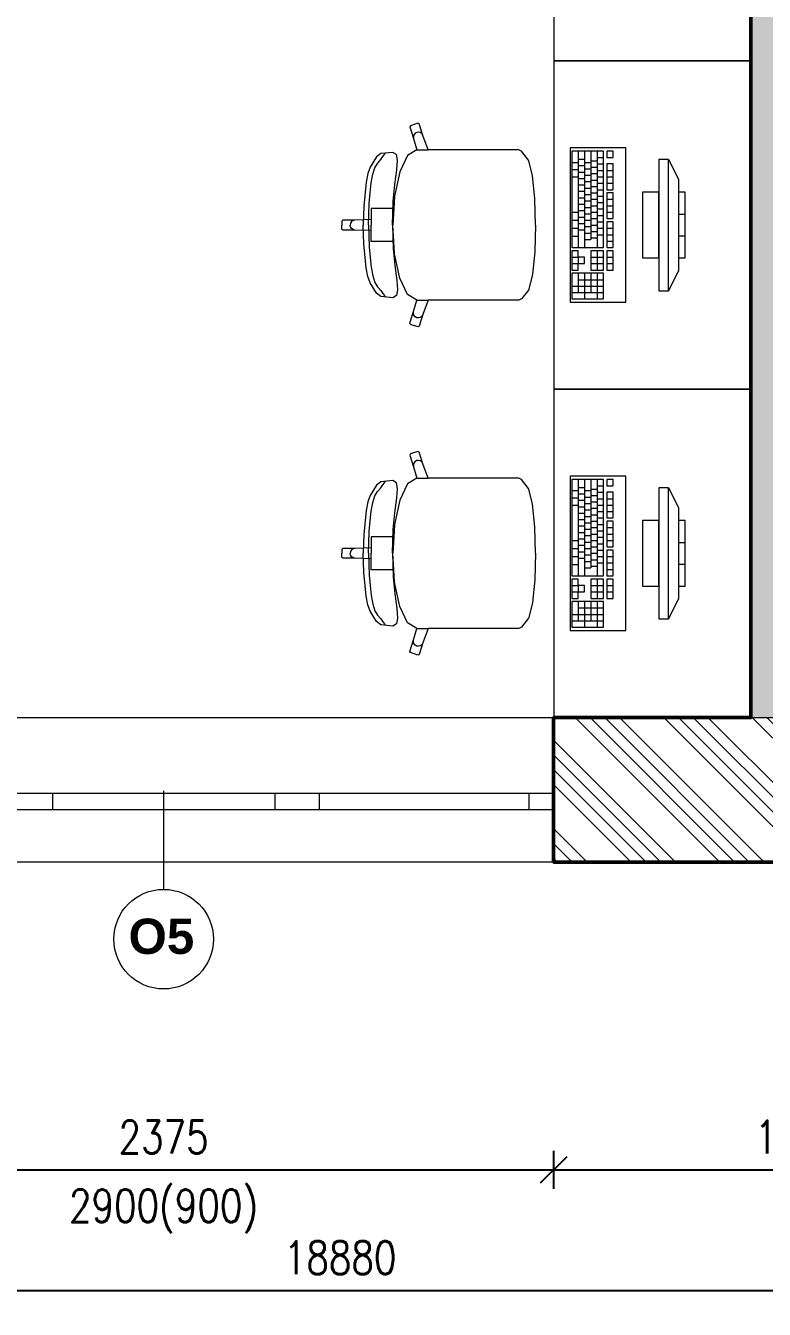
# Model space of a CAD drawing. Header units: millimetres. Extents: x 89194 to 559352, y -753138 to -204019.
# Drawn here: x 342341 to 344590, y -491953 to -488043 of the extents above; entities that cross this region are included whole.
import ezdxf

# ---------------------------------------------------------------- set-up
doc = ezdxf.new("R2010")
doc.units = ezdxf.units.MM
doc.header["$LTSCALE"] = 400
doc.header["$PDMODE"] = 3
for name, color, linetype, lineweight in [('RG_koty', 7, 'Continuous', 9), ('RG_nábytek', 32, 'Continuous', 9), ('RG_okna', 3, 'Continuous', 9), ('RG_popis okna', 131, 'Continuous', 9), ('RG_rozhraní mater', 51, 'Continuous', 9), ('RG_zdivo nové', 1, 'Continuous', 50), ('RG_šrafy', 253, 'Continuous', 9)]:
    doc.layers.add(name, color=color, linetype=linetype, lineweight=lineweight)
doc.styles.add('Arial 250', font='Arial Bold.ttf', dxfattribs={"height": 250})
doc.styles.add('Koty', font='romans.shx', dxfattribs={"width": 0.8})
doc.dimstyles.new('RG_50_vnitřní', dxfattribs={"dimscale": 50, "dimtxt": 2, "dimasz": 1.6, "dimexe": 1.15, "dimexo": 0, "dimgap": 1, "dimtad": 1, "dimdec": 0, "dimrnd": 5, "dimzin": 0, "dimdsep": 46, "dimtxsty": 'Koty', "dimblk1": 'OBLIQUE', "dimblk2": 'OBLIQUE', "dimsah": 1, "dimcen": 0.09, "dimclrd": 256, "dimclre": 256, "dimclrt": 2, "dimazin": 0, "dimtfac": 1, "dimtdec": 0, "dimtmove": 2, "dimatfit": 3, "dimfxl": 1.15, "dimfxlon": 1, "dimtolj": 1, "dimtzin": 0, "dimarcsym": 0})

# ---------------------------------------------------------------- blocks, each defined once
blk = doc.blocks.new('okno_2375')
at = {"layer": 'RG_okna'}
for points in [[(437181.1, -409465), (439556.1, -409465)], [(437181.1, -409695), (439556.1, -409695)], [(437256.1, -409745), (437256.1, -409695)], [(437894.1, -409745), (437894.1, -409695)], [(438030.1, -409695), (438030.1, -409745)], [(438707.1, -409695), (438707.1, -409745)], [(438843.1, -409745), (438843.1, -409695)], [(439481.1, -409745), (439481.1, -409695)], [(437181.1, -409745), (439556.1, -409745)], [(437181.1, -409905), (439556.1, -409905)]]:
    blk.add_lwpolyline(points, dxfattribs=at)
blk = doc.blocks.new('nabytek_velka_ucebna')
at = {"layer": 'RG_nábytek'}
for p, q in [((475954, -446466.8), (475954, -447466.8)), ((476554, -447466.8), (476554, -446466.8)), ((475954, -447466.8), (476554, -447466.8)), ((476554, -447466.8), (475954, -447466.8)), ((475954, -447466.8), (475954, -448466.8)), ((476554, -448466.8), (476554, -447466.8)), ((475518.1, -447664.2), (475516.1, -447668)), ((475516.1, -447668), (475527.5, -447703.5)), ((475540.8, -447656.8), (475518.1, -447664.2)), ((475542.9, -447683.7), (475537.2, -447684.4)), ((475544.6, -447658.7), (475540.8, -447656.8)), ((475548.6, -447685.3), (475542.9, -447683.7)), ((475556, -447694.1), (475544.6, -447658.7)), ((475528.4, -447691.9), (475526.9, -447697.6)), ((475526.9, -447697.6), (475527.5, -447703.5)), ((475527.5, -447703.5), (475537.2, -447737.6)), ((475532.1, -447687.3), (475528.4, -447691.9)), ((475537.2, -447684.4), (475532.1, -447687.3)), ((475553.1, -447689), (475548.6, -447685.3)), ((475556, -447694.1), (475553.1, -447689)), ((475571.7, -447737.5), (475556, -447694.1)), ((475415, -447759.2), (475394.9, -447790.2)), ((475428.2, -447748.7), (475415, -447759.2)), ((475427.4, -447767.1), (475433.6, -447758)), ((475464.3, -447745.4), (475428.2, -447748.7)), ((475433.6, -447758), (475438.7, -447751.8)), ((475438.7, -447751.8), (475441.4, -447748)), ((475475.8, -447752.1), (475464.3, -447745.4)), ((475478.9, -447769.3), (475475.8, -447752.1)), ((475509.4, -447755), (475485.6, -447804.7)), ((475537.2, -447737.6), (475509.4, -447755)), ((475537.4, -447737.5), (475537.2, -447737.6)), ((475537.4, -447737.5), (475571.7, -447737.5)), ((475780.8, -447737.5), (475571.7, -447737.5)), ((475816.9, -447737.5), (475780.8, -447737.5)), ((475847.9, -447737.5), (475816.9, -447737.5)), ((475856.5, -447742), (475847.9, -447737.5)), ((475877.7, -447768.9), (475856.5, -447742)), ((476174, -447731.8), (476004, -447731.8)), ((476004, -447731.8), (476004, -448201.8)), ((476008.8, -447741.6), (476008.8, -448035.3)), ((476105.8, -447741.6), (476008.8, -447741.6)), ((476028.2, -447741.6), (476028.2, -448035.3)), ((476047.6, -447741.6), (476047.6, -448035.3)), ((476067, -447741.6), (476067, -448010.8)), ((476086.4, -447741.6), (476086.4, -448035.3)), ((476086.4, -447761.2), (476105.8, -447761.2)), ((476105.8, -448035.3), (476105.8, -447741.6)), ((476115.5, -447741.6), (476115.5, -447761.2)), ((476134.9, -447741.6), (476115.5, -447741.6)), ((476115.5, -447761.2), (476134.9, -447761.2)), ((476134.9, -447761.2), (476134.9, -447741.6)), ((476174, -448201.8), (476174, -447731.8)), ((475394.9, -447790.2), (475387.7, -447810.2)), ((475403.4, -447812.3), (475409.7, -447792)), ((475409.7, -447792), (475417.4, -447778.8)), ((475417.4, -447778.8), (475427.4, -447767.1)), ((475470.5, -447843.5), (475476.3, -447798.2)), ((475476.3, -447798.2), (475478.9, -447769.3)), ((475878.5, -447771), (475877.7, -447768.9)), ((475889.2, -447816.9), (475878.5, -447771)), ((476008.8, -447775.8), (476028.2, -447775.8)), ((476008.8, -447797.9), (476028.2, -447797.9)), ((476028.2, -447766), (476047.6, -447766)), ((476028.2, -447785.6), (476047.6, -447785.6)), ((476047.6, -447775.8), (476067, -447775.8)), ((476047.6, -447795.4), (476067, -447795.4)), ((476067, -447770.9), (476086.4, -447770.9)), ((476067, -447790.5), (476086.4, -447790.5)), ((476086.4, -447780.7), (476105.8, -447780.7)), ((476086.4, -447800.3), (476105.8, -447800.3)), ((476115.5, -447780.7), (476115.5, -447859.1)), ((476134.9, -447780.7), (476115.5, -447780.7)), ((476115.5, -447800.3), (476134.9, -447800.3)), ((476134.9, -447859.1), (476134.9, -447780.7)), ((476274, -447766.8), (476274, -448166.8)), ((476304, -447766.8), (476274, -447766.8)), ((476304, -448166.8), (476304, -447766.8)), ((476304, -447766.8), (476334, -447826.8)), ((475382.9, -447836.1), (475375.9, -447909.3)), ((475387.7, -447810.2), (475382.9, -447836.1)), ((475394.8, -447868.2), (475398.5, -447838.3)), ((475398.5, -447838.3), (475403.4, -447812.3)), ((475485.6, -447804.7), (475469.7, -447879)), ((475896.4, -447885.7), (475889.2, -447816.9)), ((476008.8, -447819.9), (476028.2, -447819.9)), ((476028.2, -447805.2), (476047.6, -447805.2)), ((476028.2, -447824.8), (476047.6, -447824.8)), ((476047.6, -447815), (476067, -447815)), ((476047.6, -447834.6), (476067, -447834.6)), ((476067, -447810.1), (476086.4, -447810.1)), ((476067, -447829.7), (476086.4, -447829.7)), ((476086.4, -447819.9), (476105.8, -447819.9)), ((476086.4, -447839.5), (476105.8, -447839.5)), ((476115.5, -447819.9), (476134.9, -447819.9)), ((476115.5, -447839.5), (476134.9, -447839.5)), ((476334, -447826.8), (476334, -448106.8)), ((475392.2, -447900.7), (475394.8, -447868.2)), ((475465.8, -447894.5), (475470.5, -447843.5)), ((475469.7, -447879), (475467.3, -447916.5)), ((476028.2, -447844.4), (476047.6, -447844.4)), ((476028.2, -447864), (476047.6, -447864)), ((476047.6, -447854.2), (476067, -447854.2)), ((476047.6, -447873.8), (476067, -447873.8)), ((476067, -447849.3), (476086.4, -447849.3)), ((476067, -447868.9), (476086.4, -447868.9)), ((476086.4, -447859.1), (476105.8, -447859.1)), ((476086.4, -447878.7), (476105.8, -447878.7)), ((476115.5, -447859.1), (476134.9, -447859.1)), ((476115.5, -447868.9), (476115.5, -447947.2)), ((476134.9, -447868.9), (476115.5, -447868.9)), ((476134.9, -447947.2), (476134.9, -447868.9)), ((476224, -447866.8), (476224, -448066.8)), ((476274, -447866.8), (476224, -447866.8)), ((476274, -448066.8), (476274, -447866.8)), ((476334, -447866.8), (476334, -448066.8)), ((476354, -447866.8), (476334, -447866.8)), ((476354, -448066.8), (476354, -447866.8)), ((475375.9, -447909.3), (475373.7, -447966.8)), ((475390.8, -447934.1), (475392.2, -447900.7)), ((475428.6, -447916.5), (475398.7, -447916.5)), ((475398.7, -447916.5), (475398.7, -447949.9)), ((475467.3, -447916.5), (475428.6, -447916.5)), ((475463.5, -447966.8), (475465.8, -447894.5)), ((475467.3, -447916.5), (475464.1, -447966.8)), ((475896.5, -447886.7), (475896.4, -447885.7)), ((475899, -447966.8), (475896.5, -447886.7)), ((476028.2, -447883.5), (476047.6, -447883.5)), ((476028.2, -447903.1), (476047.6, -447903.1)), ((476047.6, -447893.3), (476067, -447893.3)), ((476047.6, -447912.9), (476067, -447912.9)), ((476067, -447888.4), (476086.4, -447888.4)), ((476067, -447908), (476086.4, -447908)), ((476086.4, -447898.2), (476105.8, -447898.2)), ((476086.4, -447917.8), (476105.8, -447917.8)), ((476115.5, -447888.4), (476134.9, -447888.4)), ((476115.5, -447908), (476134.9, -447908)), ((475311.9, -447951.7), (475309, -447954.7)), ((475309, -447954.7), (475309, -447966.8)), ((475348.8, -447951.7), (475311.9, -447951.7)), ((475338.3, -447956.1), (475335, -447961)), ((475343.1, -447952.8), (475338.3, -447956.1)), ((475348.8, -447951.7), (475343.1, -447952.8)), ((475398.7, -447949.9), (475348.8, -447951.7)), ((475390.3, -447966.8), (475390.8, -447934.1)), ((475398.7, -447949.9), (475398.7, -447966.8)), ((476008.8, -447927.6), (476028.2, -447927.6)), ((476008.8, -447952.1), (476028.2, -447952.1)), ((476028.2, -447922.7), (476047.6, -447922.7)), ((476028.2, -447942.3), (476047.6, -447942.3)), ((476047.6, -447932.5), (476067, -447932.5)), ((476047.6, -447952.1), (476067, -447952.1)), ((476067, -447927.6), (476086.4, -447927.6)), ((476067, -447947.2), (476086.4, -447947.2)), ((476086.4, -447937.4), (476105.8, -447937.4)), ((476086.4, -447957), (476105.8, -447957)), ((476115.5, -447927.6), (476134.9, -447927.6)), ((476115.5, -447947.2), (476134.9, -447947.2)), ((476115.5, -447957), (476115.5, -448035.3)), ((476134.9, -447957), (476115.5, -447957)), ((476134.9, -448035.3), (476134.9, -447957)), ((476334, -447933.4), (476354, -447933.4)), ((475309, -447978.9), (475309, -447966.8)), ((475311.9, -447981.9), (475309, -447978.9)), ((475348.8, -447981.9), (475311.9, -447981.9)), ((475335, -447961), (475333.9, -447966.8)), ((475335, -447972.6), (475333.9, -447966.8)), ((475338.3, -447977.5), (475335, -447972.6)), ((475343.1, -447980.7), (475338.3, -447977.5)), ((475348.8, -447981.9), (475343.1, -447980.7)), ((475398.7, -447983.7), (475348.8, -447981.9)), ((475375.9, -448024.3), (475373.7, -447966.8)), ((475390.3, -447966.8), (475390.8, -447999.5)), ((475398.7, -447983.7), (475398.7, -447966.8)), ((475398.7, -448017.1), (475398.7, -447983.7)), ((475463.5, -447966.8), (475465.8, -448039.1)), ((475467.3, -448017.1), (475464.1, -447966.8)), ((475899, -447966.8), (475896.5, -448046.8)), ((476008.8, -447976.6), (476028.2, -447976.6)), ((476028.2, -447961.9), (476047.6, -447961.9)), ((476028.2, -447981.5), (476047.6, -447981.5)), ((476047.6, -447971.7), (476067, -447971.7)), ((476047.6, -447991.3), (476067, -447991.3)), ((476067, -447966.8), (476086.4, -447966.8)), ((476067, -447986.4), (476086.4, -447986.4)), ((476086.4, -447976.6), (476105.8, -447976.6)), ((476086.4, -447996.2), (476105.8, -447996.2)), ((476115.5, -447976.6), (476134.9, -447976.6)), ((476115.5, -447996.2), (476134.9, -447996.2)), ((475382.9, -448097.5), (475375.9, -448024.3)), ((475390.8, -447999.5), (475392.2, -448032.9)), ((475392.2, -448032.9), (475394.8, -448065.3)), ((475428.6, -448017.1), (475398.7, -448017.1)), ((475467.3, -448017.1), (475428.6, -448017.1)), ((475469.7, -448054.5), (475467.3, -448017.1)), ((476008.8, -448001), (476028.2, -448001)), ((476008.8, -448035.3), (476105.8, -448035.3)), ((476047.6, -448010.8), (476067, -448010.8)), ((476067, -448005.9), (476086.4, -448005.9)), ((476115.5, -448015.7), (476134.9, -448015.7)), ((476115.5, -448035.3), (476134.9, -448035.3)), ((476334, -448000.1), (476354, -448000.1)), ((475394.8, -448065.3), (475398.5, -448095.3)), ((475465.8, -448039.1), (475470.5, -448090)), ((475485.6, -448128.9), (475469.7, -448054.5)), ((475896.4, -448047.9), (475889.2, -448116.6)), ((475896.5, -448046.8), (475896.4, -448047.9)), ((476008.8, -448045.1), (476008.8, -448103.9)), ((476028.2, -448045.1), (476008.8, -448045.1)), ((476008.8, -448064.7), (476028.2, -448064.7)), ((476028.2, -448064.7), (476028.2, -448045.1)), ((476047.6, -448064.7), (476028.2, -448064.7)), ((476028.2, -448064.7), (476028.2, -448084.3)), ((476047.6, -448084.3), (476047.6, -448064.7)), ((476067, -448045.1), (476067, -448103.9)), ((476105.8, -448045.1), (476067, -448045.1)), ((476067, -448064.7), (476105.8, -448064.7)), ((476086.4, -448045.1), (476086.4, -448103.9)), ((476105.8, -448103.9), (476105.8, -448045.1)), ((476115.5, -448045.1), (476115.5, -448103.9)), ((476134.9, -448045.1), (476115.5, -448045.1)), ((476115.5, -448064.7), (476134.9, -448064.7)), ((476134.9, -448103.9), (476134.9, -448045.1)), ((476224, -448066.8), (476274, -448066.8)), ((476334, -448066.8), (476354, -448066.8)), ((475387.7, -448123.4), (475382.9, -448097.5)), ((475398.5, -448095.3), (475403.4, -448121.2)), ((475470.5, -448090), (475476.3, -448135.3)), ((476008.8, -448084.3), (476028.2, -448084.3)), ((476008.8, -448103.9), (476028.2, -448103.9)), ((476008.8, -448113.7), (476008.8, -448192)), ((476105.8, -448113.7), (476008.8, -448113.7)), ((476028.2, -448103.9), (476028.2, -448084.3)), ((476028.2, -448084.3), (476047.6, -448084.3)), ((476028.2, -448113.7), (476028.2, -448172.4)), ((476047.6, -448113.7), (476047.6, -448192)), ((476067, -448084.3), (476105.8, -448084.3)), ((476067, -448103.9), (476105.8, -448103.9)), ((476067, -448113.7), (476067, -448172.4)), ((476086.4, -448113.7), (476086.4, -448192)), ((476105.8, -448192), (476105.8, -448113.7)), ((476115.5, -448084.3), (476134.9, -448084.3)), ((476115.5, -448103.9), (476134.9, -448103.9)), ((476304, -448166.8), (476334, -448106.8)), ((475394.9, -448143.3), (475387.7, -448123.4)), ((475415, -448174.3), (475394.9, -448143.3)), ((475403.4, -448121.2), (475409.7, -448141.6)), ((475409.7, -448141.6), (475417.4, -448154.8)), ((475476.3, -448135.3), (475478.9, -448164.2)), ((475509.4, -448178.6), (475485.6, -448128.9)), ((475889.2, -448116.6), (475878.5, -448162.6)), ((476008.8, -448152.8), (476105.8, -448152.8)), ((476028.2, -448133.2), (476105.8, -448133.2)), ((475428.2, -448184.9), (475415, -448174.3)), ((475417.4, -448154.8), (475427.4, -448166.5)), ((475427.4, -448166.5), (475433.6, -448175.5)), ((475464.3, -448188.2), (475428.2, -448184.9)), ((475433.6, -448175.5), (475438.7, -448181.8)), ((475438.7, -448181.8), (475441.4, -448185.5)), ((475475.8, -448181.5), (475464.3, -448188.2)), ((475478.9, -448164.2), (475475.8, -448181.5)), ((475537.2, -448195.9), (475509.4, -448178.6)), ((475856.5, -448191.5), (475847.9, -448196)), ((475877.7, -448164.7), (475856.5, -448191.5)), ((475878.5, -448162.6), (475877.7, -448164.7)), ((476008.8, -448172.4), (476105.8, -448172.4)), ((476008.8, -448192), (476105.8, -448192)), ((476274, -448166.8), (476304, -448166.8)), ((475516.1, -448265.5), (475527.5, -448230.1)), ((475526.9, -448235.9), (475527.5, -448230.1)), ((475527.5, -448230.1), (475537.2, -448195.9)), ((475537.4, -448196), (475537.2, -448195.9)), ((475537.4, -448196), (475571.7, -448196)), ((475571.7, -448196), (475556, -448239.4)), ((475780.8, -448196), (475571.7, -448196)), ((475816.9, -448196), (475780.8, -448196)), ((475847.9, -448196), (475816.9, -448196)), ((476004, -448201.8), (476174, -448201.8)), ((475518.1, -448269.3), (475516.1, -448265.5)), ((475540.8, -448276.8), (475518.1, -448269.3)), ((475528.4, -448241.6), (475526.9, -448235.9)), ((475532.1, -448246.2), (475528.4, -448241.6)), ((475537.2, -448249.1), (475532.1, -448246.2)), ((475542.9, -448249.8), (475537.2, -448249.1)), ((475548.6, -448248.2), (475542.9, -448249.8)), ((475556, -448239.4), (475544.6, -448274.8)), ((475553.1, -448244.6), (475548.6, -448248.2)), ((475556, -448239.4), (475553.1, -448244.6)), ((475544.6, -448274.8), (475540.8, -448276.8)), ((475954, -448466.8), (476554, -448466.8)), ((476554, -448466.8), (475954, -448466.8)), ((475954, -448466.8), (475954, -449466.8)), ((476554, -449466.8), (476554, -448466.8)), ((475540.8, -448656.8), (475518.1, -448664.2)), ((475544.6, -448658.7), (475540.8, -448656.8)), ((475556, -448694.1), (475544.6, -448658.7)), ((475518.1, -448664.2), (475516.1, -448668)), ((475516.1, -448668), (475527.5, -448703.5)), ((475528.4, -448691.9), (475526.9, -448697.6)), ((475526.9, -448697.6), (475527.5, -448703.5)), ((475532.1, -448687.3), (475528.4, -448691.9)), ((475537.2, -448684.4), (475532.1, -448687.3)), ((475542.9, -448683.7), (475537.2, -448684.4)), ((475548.6, -448685.3), (475542.9, -448683.7)), ((475553.1, -448689), (475548.6, -448685.3)), ((475556, -448694.1), (475553.1, -448689)), ((475571.7, -448737.5), (475556, -448694.1)), ((475537.2, -448737.6), (475509.4, -448755)), ((475527.5, -448703.5), (475537.2, -448737.6)), ((475537.4, -448737.5), (475537.2, -448737.6)), ((475537.4, -448737.5), (475571.7, -448737.5)), ((475780.8, -448737.5), (475571.7, -448737.5)), ((475816.9, -448737.5), (475780.8, -448737.5)), ((475847.9, -448737.5), (475816.9, -448737.5)), ((475856.5, -448742), (475847.9, -448737.5)), ((476174, -448731.8), (476004, -448731.8)), ((476004, -448731.8), (476004, -449201.8)), ((476174, -449201.8), (476174, -448731.8)), ((475415, -448759.2), (475394.9, -448790.2)), ((475409.7, -448792), (475417.4, -448778.8)), ((475428.2, -448748.7), (475415, -448759.2)), ((475417.4, -448778.8), (475427.4, -448767.1)), ((475427.4, -448767.1), (475433.6, -448758)), ((475464.3, -448745.4), (475428.2, -448748.7)), ((475433.6, -448758), (475438.7, -448751.8)), ((475438.7, -448751.8), (475441.4, -448748)), ((475475.8, -448752.1), (475464.3, -448745.4)), ((475478.9, -448769.3), (475475.8, -448752.1)), ((475476.3, -448798.2), (475478.9, -448769.3)), ((475509.4, -448755), (475485.6, -448804.7)), ((475877.7, -448768.9), (475856.5, -448742)), ((475878.5, -448771), (475877.7, -448768.9)), ((475889.2, -448816.9), (475878.5, -448771)), ((476008.8, -448741.6), (476008.8, -449035.3)), ((476105.8, -448741.6), (476008.8, -448741.6)), ((476008.8, -448775.8), (476028.2, -448775.8)), ((476028.2, -448741.6), (476028.2, -449035.3)), ((476028.2, -448766), (476047.6, -448766)), ((476047.6, -448741.6), (476047.6, -449035.3)), ((476047.6, -448775.8), (476067, -448775.8)), ((476067, -448741.6), (476067, -449010.8)), ((476067, -448770.9), (476086.4, -448770.9)), ((476086.4, -448741.6), (476086.4, -449035.3)), ((476086.4, -448761.2), (476105.8, -448761.2)), ((476105.8, -449035.3), (476105.8, -448741.6)), ((476115.5, -448741.6), (476115.5, -448761.2)), ((476134.9, -448741.6), (476115.5, -448741.6)), ((476115.5, -448761.2), (476134.9, -448761.2)), ((476134.9, -448761.2), (476134.9, -448741.6)), ((476274, -448766.8), (476274, -449166.8)), ((476304, -448766.8), (476274, -448766.8)), ((476304, -449166.8), (476304, -448766.8)), ((476304, -448766.8), (476334, -448826.8)), ((475387.7, -448810.2), (475382.9, -448836.1)), ((475394.9, -448790.2), (475387.7, -448810.2)), ((475398.5, -448838.3), (475403.4, -448812.3)), ((475403.4, -448812.3), (475409.7, -448792)), ((475485.6, -448804.7), (475469.7, -448879)), ((475470.5, -448843.5), (475476.3, -448798.2)), ((475896.4, -448885.7), (475889.2, -448816.9)), ((476008.8, -448797.9), (476028.2, -448797.9)), ((476028.2, -448785.6), (476047.6, -448785.6)), ((476028.2, -448805.2), (476047.6, -448805.2)), ((476047.6, -448795.4), (476067, -448795.4)), ((476047.6, -448815), (476067, -448815)), ((476067, -448790.5), (476086.4, -448790.5)), ((476067, -448810.1), (476086.4, -448810.1)), ((476086.4, -448780.7), (476105.8, -448780.7)), ((476086.4, -448800.3), (476105.8, -448800.3)), ((476115.5, -448780.7), (476115.5, -448859.1)), ((476134.9, -448780.7), (476115.5, -448780.7)), ((476115.5, -448800.3), (476134.9, -448800.3)), ((476134.9, -448859.1), (476134.9, -448780.7)), ((475382.9, -448836.1), (475375.9, -448909.3)), ((475394.8, -448868.2), (475398.5, -448838.3)), ((475465.8, -448894.5), (475470.5, -448843.5)), ((476008.8, -448819.9), (476028.2, -448819.9)), ((476028.2, -448824.8), (476047.6, -448824.8)), ((476028.2, -448844.4), (476047.6, -448844.4)), ((476047.6, -448834.6), (476067, -448834.6)), ((476047.6, -448854.2), (476067, -448854.2)), ((476067, -448829.7), (476086.4, -448829.7)), ((476067, -448849.3), (476086.4, -448849.3)), ((476086.4, -448819.9), (476105.8, -448819.9)), ((476086.4, -448839.5), (476105.8, -448839.5)), ((476115.5, -448819.9), (476134.9, -448819.9)), ((476115.5, -448839.5), (476134.9, -448839.5)), ((476334, -448826.8), (476334, -449106.8)), ((475392.2, -448900.7), (475394.8, -448868.2)), ((475463.5, -448966.8), (475465.8, -448894.5)), ((475469.7, -448879), (475467.3, -448916.5)), ((475896.5, -448886.7), (475896.4, -448885.7)), ((475899, -448966.8), (475896.5, -448886.7)), ((476028.2, -448864), (476047.6, -448864)), ((476028.2, -448883.5), (476047.6, -448883.5)), ((476047.6, -448873.8), (476067, -448873.8)), ((476047.6, -448893.3), (476067, -448893.3)), ((476067, -448868.9), (476086.4, -448868.9)), ((476067, -448888.4), (476086.4, -448888.4)), ((476086.4, -448859.1), (476105.8, -448859.1)), ((476086.4, -448878.7), (476105.8, -448878.7)), ((476115.5, -448859.1), (476134.9, -448859.1)), ((476115.5, -448868.9), (476115.5, -448947.2)), ((476134.9, -448868.9), (476115.5, -448868.9)), ((476115.5, -448888.4), (476134.9, -448888.4)), ((476134.9, -448947.2), (476134.9, -448868.9)), ((476224, -448866.8), (476224, -449066.8)), ((476274, -448866.8), (476224, -448866.8)), ((476274, -449066.8), (476274, -448866.8)), ((476334, -448866.8), (476334, -449066.8)), ((476354, -448866.8), (476334, -448866.8)), ((476354, -449066.8), (476354, -448866.8)), ((475375.9, -448909.3), (475373.7, -448966.8)), ((475390.3, -448966.8), (475390.8, -448934.1)), ((475390.8, -448934.1), (475392.2, -448900.7)), ((475428.6, -448916.5), (475398.7, -448916.5)), ((475398.7, -448916.5), (475398.7, -448949.9)), ((475467.3, -448916.5), (475428.6, -448916.5)), ((475467.3, -448916.5), (475464.1, -448966.8)), ((476008.8, -448927.6), (476028.2, -448927.6)), ((476028.2, -448903.1), (476047.6, -448903.1)), ((476028.2, -448922.7), (476047.6, -448922.7)), ((476047.6, -448912.9), (476067, -448912.9)), ((476047.6, -448932.5), (476067, -448932.5)), ((476067, -448908), (476086.4, -448908)), ((476067, -448927.6), (476086.4, -448927.6)), ((476086.4, -448898.2), (476105.8, -448898.2)), ((476086.4, -448917.8), (476105.8, -448917.8)), ((476115.5, -448908), (476134.9, -448908)), ((476115.5, -448927.6), (476134.9, -448927.6)), ((476334, -448933.4), (476354, -448933.4)), ((475311.9, -448951.7), (475309, -448954.7)), ((475309, -448954.7), (475309, -448966.8)), ((475309, -448978.9), (475309, -448966.8)), ((475348.8, -448951.7), (475311.9, -448951.7)), ((475335, -448961), (475333.9, -448966.8)), ((475335, -448972.6), (475333.9, -448966.8)), ((475338.3, -448956.1), (475335, -448961)), ((475338.3, -448977.5), (475335, -448972.6)), ((475343.1, -448952.8), (475338.3, -448956.1)), ((475348.8, -448951.7), (475343.1, -448952.8)), ((475398.7, -448949.9), (475348.8, -448951.7)), ((475375.9, -449024.3), (475373.7, -448966.8)), ((475390.3, -448966.8), (475390.8, -448999.5)), ((475398.7, -448949.9), (475398.7, -448966.8)), ((475398.7, -448983.7), (475398.7, -448966.8)), ((475463.5, -448966.8), (475465.8, -449039.1)), ((475467.3, -449017.1), (475464.1, -448966.8)), ((475899, -448966.8), (475896.5, -449046.8)), ((476008.8, -448952.1), (476028.2, -448952.1)), ((476028.2, -448942.3), (476047.6, -448942.3)), ((476028.2, -448961.9), (476047.6, -448961.9)), ((476047.6, -448952.1), (476067, -448952.1)), ((476047.6, -448971.7), (476067, -448971.7)), ((476067, -448947.2), (476086.4, -448947.2)), ((476067, -448966.8), (476086.4, -448966.8)), ((476086.4, -448937.4), (476105.8, -448937.4)), ((476086.4, -448957), (476105.8, -448957)), ((476115.5, -448947.2), (476134.9, -448947.2)), ((476115.5, -448957), (476115.5, -449035.3)), ((476134.9, -448957), (476115.5, -448957)), ((476134.9, -449035.3), (476134.9, -448957)), ((475311.9, -448981.9), (475309, -448978.9)), ((475348.8, -448981.9), (475311.9, -448981.9)), ((475343.1, -448980.7), (475338.3, -448977.5)), ((475348.8, -448981.9), (475343.1, -448980.7)), ((475398.7, -448983.7), (475348.8, -448981.9)), ((475390.8, -448999.5), (475392.2, -449032.9)), ((475398.7, -449017.1), (475398.7, -448983.7)), ((476008.8, -448976.6), (476028.2, -448976.6)), ((476008.8, -449001), (476028.2, -449001)), ((476028.2, -448981.5), (476047.6, -448981.5)), ((476047.6, -448991.3), (476067, -448991.3)), ((476047.6, -449010.8), (476067, -449010.8)), ((476067, -448986.4), (476086.4, -448986.4)), ((476067, -449005.9), (476086.4, -449005.9)), ((476086.4, -448976.6), (476105.8, -448976.6)), ((476086.4, -448996.2), (476105.8, -448996.2)), ((476115.5, -448976.6), (476134.9, -448976.6)), ((476115.5, -448996.2), (476134.9, -448996.2)), ((476334, -449000.1), (476354, -449000.1)), ((475382.9, -449097.5), (475375.9, -449024.3)), ((475392.2, -449032.9), (475394.8, -449065.3)), ((475428.6, -449017.1), (475398.7, -449017.1)), ((475467.3, -449017.1), (475428.6, -449017.1)), ((475465.8, -449039.1), (475470.5, -449090)), ((475469.7, -449054.5), (475467.3, -449017.1)), ((475896.4, -449047.9), (475889.2, -449116.6)), ((475896.5, -449046.8), (475896.4, -449047.9)), ((476008.8, -449035.3), (476105.8, -449035.3)), ((476008.8, -449045.1), (476008.8, -449103.9)), ((476028.2, -449045.1), (476008.8, -449045.1)), ((476028.2, -449064.7), (476028.2, -449045.1)), ((476067, -449045.1), (476067, -449103.9)), ((476105.8, -449045.1), (476067, -449045.1)), ((476086.4, -449045.1), (476086.4, -449103.9)), ((476105.8, -449103.9), (476105.8, -449045.1)), ((476115.5, -449015.7), (476134.9, -449015.7)), ((476115.5, -449035.3), (476134.9, -449035.3)), ((476115.5, -449045.1), (476115.5, -449103.9)), ((476134.9, -449045.1), (476115.5, -449045.1)), ((476134.9, -449103.9), (476134.9, -449045.1)), ((475394.8, -449065.3), (475398.5, -449095.3)), ((475485.6, -449128.9), (475469.7, -449054.5)), ((475470.5, -449090), (475476.3, -449135.3)), ((476008.8, -449064.7), (476028.2, -449064.7)), ((476008.8, -449084.3), (476028.2, -449084.3)), ((476047.6, -449064.7), (476028.2, -449064.7)), ((476028.2, -449064.7), (476028.2, -449084.3)), ((476028.2, -449103.9), (476028.2, -449084.3)), ((476028.2, -449084.3), (476047.6, -449084.3)), ((476047.6, -449084.3), (476047.6, -449064.7)), ((476067, -449064.7), (476105.8, -449064.7)), ((476067, -449084.3), (476105.8, -449084.3)), ((476115.5, -449064.7), (476134.9, -449064.7)), ((476115.5, -449084.3), (476134.9, -449084.3)), ((476224, -449066.8), (476274, -449066.8)), ((476334, -449066.8), (476354, -449066.8)), ((475387.7, -449123.4), (475382.9, -449097.5)), ((475394.9, -449143.3), (475387.7, -449123.4)), ((475398.5, -449095.3), (475403.4, -449121.2)), ((475403.4, -449121.2), (475409.7, -449141.6)), ((475509.4, -449178.6), (475485.6, -449128.9)), ((475889.2, -449116.6), (475878.5, -449162.6)), ((476008.8, -449103.9), (476028.2, -449103.9)), ((476008.8, -449113.7), (476008.8, -449192)), ((476105.8, -449113.7), (476008.8, -449113.7)), ((476028.2, -449113.7), (476028.2, -449172.4)), ((476047.6, -449113.7), (476047.6, -449192)), ((476067, -449103.9), (476105.8, -449103.9)), ((476067, -449113.7), (476067, -449172.4)), ((476086.4, -449113.7), (476086.4, -449192)), ((476105.8, -449192), (476105.8, -449113.7)), ((476115.5, -449103.9), (476134.9, -449103.9)), ((476304, -449166.8), (476334, -449106.8)), ((475415, -449174.3), (475394.9, -449143.3)), ((475409.7, -449141.6), (475417.4, -449154.8)), ((475417.4, -449154.8), (475427.4, -449166.5)), ((475427.4, -449166.5), (475433.6, -449175.5)), ((475478.9, -449164.2), (475475.8, -449181.5)), ((475476.3, -449135.3), (475478.9, -449164.2)), ((475877.7, -449164.7), (475856.5, -449191.5)), ((475878.5, -449162.6), (475877.7, -449164.7)), ((476008.8, -449152.8), (476105.8, -449152.8)), ((476028.2, -449133.2), (476105.8, -449133.2)), ((476274, -449166.8), (476304, -449166.8)), ((475428.2, -449184.9), (475415, -449174.3)), ((475464.3, -449188.2), (475428.2, -449184.9)), ((475433.6, -449175.5), (475438.7, -449181.8)), ((475438.7, -449181.8), (475441.4, -449185.5)), ((475475.8, -449181.5), (475464.3, -449188.2)), ((475537.2, -449195.9), (475509.4, -449178.6)), ((475527.5, -449230.1), (475537.2, -449195.9)), ((475537.4, -449196), (475537.2, -449195.9)), ((475537.4, -449196), (475571.7, -449196)), ((475571.7, -449196), (475556, -449239.4)), ((475780.8, -449196), (475571.7, -449196)), ((475816.9, -449196), (475780.8, -449196)), ((475847.9, -449196), (475816.9, -449196)), ((475856.5, -449191.5), (475847.9, -449196)), ((476004, -449201.8), (476174, -449201.8)), ((476008.8, -449172.4), (476105.8, -449172.4)), ((476008.8, -449192), (476105.8, -449192)), ((475516.1, -449265.5), (475527.5, -449230.1)), ((475526.9, -449235.9), (475527.5, -449230.1)), ((475528.4, -449241.6), (475526.9, -449235.9)), ((475532.1, -449246.2), (475528.4, -449241.6)), ((475537.2, -449249.1), (475532.1, -449246.2)), ((475556, -449239.4), (475544.6, -449274.8)), ((475553.1, -449244.6), (475548.6, -449248.2)), ((475556, -449239.4), (475553.1, -449244.6)), ((475518.1, -449269.3), (475516.1, -449265.5)), ((475540.8, -449276.8), (475518.1, -449269.3)), ((475542.9, -449249.8), (475537.2, -449249.1)), ((475544.6, -449274.8), (475540.8, -449276.8)), ((475548.6, -449248.2), (475542.9, -449249.8)), ((475954, -449466.8), (476554, -449466.8))]:
    blk.add_line(p, q, dxfattribs=at)
blk = doc.blocks.new('_Oblique')
at = {"color": 0, "linetype": 'ByBlock', "lineweight": -2}
blk.add_line((-0.5, -0.5), (0.5, 0.5), dxfattribs=at)
blk = doc.blocks.new('*D380')
at = {"layer": 'Defpoints', "color": 0, "transparency": 16777216}
for p in [(341573.3, -490590.2), (343948.3, -490590.2), (343948.3, -491527.9)]:
    blk.add_point(p, dxfattribs=at)
at = {"layer": 'RG_koty', "lineweight": -2, "transparency": 16777216}
for p, q in [((341573.3, -491470.4), (341573.3, -491585.4)), ((343948.3, -491470.4), (343948.3, -491585.4)), ((341573.3, -491527.9), (343948.3, -491527.9))]:
    blk.add_line(p, q, dxfattribs=at)
at = {"layer": 'RG_koty', "lineweight": -2, "transparency": 16777216, "xscale": 80, "yscale": 80, "zscale": 80, "rotation": 180}
blk.add_blockref('_Oblique', (341573.3, -491527.9), dxfattribs=at)
at = {"layer": 'RG_koty', "lineweight": -2, "transparency": 16777216, "xscale": 80, "yscale": 80, "zscale": 80}
blk.add_blockref('_Oblique', (343948.3, -491527.9), dxfattribs=at)
at = {"layer": 'RG_koty', "color": 2, "transparency": 16777216, "char_height": 100, "attachment_point": 5, "style": 'Koty'}
for s, insert in [('\\A1;2375', (342760.8, -491427.9)), ('\\A1;2900(900)', (342760.8, -491654.1))]:
    blk.add_mtext(s, dxfattribs=dict(at, insert=insert))
blk = doc.blocks.new('*D381')
at = {"layer": 'Defpoints', "color": 0, "transparency": 16777216}
for p in [(343948.3, -490590.2), (345448.3, -490590.2), (345448.3, -491527.9)]:
    blk.add_point(p, dxfattribs=at)
at = {"layer": 'RG_koty', "lineweight": -2, "transparency": 16777216}
for p, q in [((343948.3, -491470.4), (343948.3, -491585.4)), ((345448.3, -491470.4), (345448.3, -491585.4)), ((343948.3, -491527.9), (345448.3, -491527.9))]:
    blk.add_line(p, q, dxfattribs=at)
at = {"layer": 'RG_koty', "lineweight": -2, "transparency": 16777216, "xscale": 80, "yscale": 80, "zscale": 80, "rotation": 180}
blk.add_blockref('_Oblique', (343948.3, -491527.9), dxfattribs=at)
at = {"layer": 'RG_koty', "lineweight": -2, "transparency": 16777216, "xscale": 80, "yscale": 80, "zscale": 80}
blk.add_blockref('_Oblique', (345448.3, -491527.9), dxfattribs=at)
at = {"layer": 'RG_koty', "color": 2, "transparency": 16777216, "insert": (344698.3, -491427.9), "char_height": 100, "attachment_point": 5, "style": 'Koty'}
blk.add_mtext('\\A1;1500', dxfattribs=at)
blk = doc.blocks.new('*D386')
at = {"layer": 'Defpoints', "color": 0, "transparency": 16777216}
for p in [(333858.3, -490590.2), (352738.3, -490590.2), (352738.3, -491895.3)]:
    blk.add_point(p, dxfattribs=at)
at = {"layer": 'RG_koty', "lineweight": -2, "transparency": 16777216}
for p, q in [((333858.3, -491837.8), (333858.3, -491952.8)), ((352738.3, -491837.8), (352738.3, -491952.8)), ((333858.3, -491895.3), (352738.3, -491895.3))]:
    blk.add_line(p, q, dxfattribs=at)
at = {"layer": 'RG_koty', "lineweight": -2, "transparency": 16777216, "xscale": 80, "yscale": 80, "zscale": 80, "rotation": 180}
blk.add_blockref('_Oblique', (333858.3, -491895.3), dxfattribs=at)
at = {"layer": 'RG_koty', "lineweight": -2, "transparency": 16777216, "xscale": 80, "yscale": 80, "zscale": 80}
blk.add_blockref('_Oblique', (352738.3, -491895.3), dxfattribs=at)
at = {"layer": 'RG_koty', "color": 2, "transparency": 16777216, "insert": (343298.3, -491795.3), "char_height": 100, "attachment_point": 5, "style": 'Koty'}
blk.add_mtext('\\A1;18880', dxfattribs=at)

msp = doc.modelspace()

# ---------------------------------------------------------------- hatches: boundary and pattern name
at = {"layer": 'RG_šrafy'}
h = msp.add_hatch(dxfattribs=at)
h.set_pattern_fill('ANSI34,_O', color=256, scale=10, angle=90)
h.set_pattern_definition([(135, (-38756.65, -88521.15), (-134.70384, -134.70384), []), (135, (-38756.65, -88476.25), (-134.70384, -134.70384), []), (135, (-38756.65, -88431.34), (-134.70384, -134.70384), []), (135, (-38756.65, -88386.44), (-134.70384, -134.70384), [])])
h.paths.add_polyline_path([(334298.3, -482680.2), (334298.3, -482490.2), (334298.3, -479910.2), (334298.3, -479794.7), (333858.4, -479794.7), (333858.3, -490590.2), (334898.3, -490590.2), (334898.3, -490150.2), (334298.3, -490150.2), (334298.3, -488150.2)])
h.paths.add_polyline_path([(337698.3, -490150.2), (337698.3, -490150.2), (336998.3, -490150.2), (336698.3, -490150.2), (336198.3, -490150.2), (336198.3, -490590.2), (337698.3, -490590.2)])
h.paths.add_polyline_path([(340073.3, -490150.2), (340073.3, -490590.2), (341573.3, -490590.2), (341573.3, -490150.2)])
h.paths.add_polyline_path([(345448.3, -490150.2), (345448.3, -490150.2), (344848.3, -490150.2), (344548.3, -490150.2), (343948.3, -490150.2), (343948.3, -490590.2), (343948.3, -490590.2), (345448.3, -490590.2)])
h.paths.add_polyline_path([(349323.3, -490150.2), (349323.3, -490150.2), (347823.3, -490150.2), (347823.3, -490590.2), (349323.3, -490590.2)])
h.paths.add_polyline_path([(352738.3, -485447), (352298.4, -485292), (352298.4, -486220.2), (352298.4, -487220.2), (352298.4, -488202.2), (352298.4, -489184.2), (352298.4, -490150.2), (351698.4, -490150.2), (351698.4, -490166.2), (351698.3, -490590.2), (352738.3, -490590.2)])
at = {"layer": 'RG_šrafy', "ltscale": 0.0007}
h = msp.add_hatch(dxfattribs=at)
h.set_pattern_fill('ZIGZAG', color=256, scale=20)
h.set_pattern_definition([(0, (-38756.65, -88521.147), (63.5, 63.5), [63.5, -63.5]), (90, (-38693.15, -88521.147), (-63.5, 63.5), [63.5, -63.5])])
h.paths.add_polyline_path([(336998.7, -480119.6), (336998.2, -479903.5), (336698.3, -479797.9), (336698.3, -479910.2), (336698.3, -482490.2), (336698.3, -482679.7), (336698.3, -482679.7), (336698.3, -482789.9), (336998.3, -482789.9), (336998.3, -482680.2), (336998.7, -482334.2)])
edge = h.paths.add_edge_path()
edge.add_line((336998.3, -484039.9), (336998.3, -483839.9))
edge.add_line((336998.3, -483839.9), (336998.3, -483789.9))
edge.add_line((336998.3, -483789.9), (336698.3, -483789.9))
edge.add_line((336698.3, -483789.9), (336698.3, -484693.6))
edge.add_ellipse((336683.3, -484694.2), major_axis=(-10.6, 10.6), ratio=1, start_angle=225, end_angle=227.1744, ccw=False)
edge.add_line((336698.3, -484694), (336698.3, -485264.2))
edge.add_line((336698.3, -485264.2), (336698.3, -490150.2))
edge.add_line((336698.3, -490150.2), (336998.3, -490149.9))
edge.add_line((336998.3, -490149.9), (336998.3, -484039.9))
h.paths.add_polyline_path([(344848.3, -483789.9), (344548.3, -483789.9), (344548.3, -483839.9), (344548.3, -484039.9), (344548.3, -484149.9), (344548.4, -484149.9), (344548.4, -485149.9), (344548.4, -486149.9), (344548.4, -487149.9), (344548.4, -488149.9), (344548.4, -489149.9), (344548.4, -490150.2), (344848.3, -490150.2)])
h.paths.add_polyline_path([(344548.3, -482563.5), (344548.3, -482789.9), (344848.3, -482789.9), (344848.3, -482669.2)])
h.paths.add_polyline_path([(344570.1, -482691.8), (344575.2, -482756.1, 0.391021), (344590.2, -482769.9), (344806.5, -482769.9, 0.391021), (344821.4, -482756.1), (344826.6, -482691.8, -0.391021), (344834, -482684.9), (344838.3, -482684.9), (344838.3, -482779.9), (344558.3, -482779.9), (344558.3, -482684.9), (344562.6, -482684.9, -0.391021)], flags=16)

# ---------------------------------------------------------------- linework, layer by layer
at = {"layer": 'RG_popis okna'}
msp.add_line((342760.8, -490373.7), (342760.8, -490673.7), dxfattribs=at)
msp.add_circle((342760.8, -490825.2), 151.6, dxfattribs=at)
at = {"layer": 'RG_rozhraní mater'}
msp.add_lwpolyline([(344548.3, -490150.2), (344848.4, -490150.2)], dxfattribs=at)
at = {"layer": 'RG_zdivo nové'}
msp.add_lwpolyline([(344848.3, -483791.9), (344848.3, -490150.2), (345448.3, -490150.2), (345448.3, -490590.2), (343948.3, -490590.2), (343948.3, -490150.2), (344548.3, -490150.2), (344548.3, -484039.9), (342448.3, -484039.9), (342448.3, -483839.9), (344548.3, -483839.9), (344548.3, -483789.9), (344848.3, -483789.9)], dxfattribs=at)

# ---------------------------------------------------------------- block references
at = {"layer": 'RG_nábytek'}
msp.add_blockref('nabytek_velka_ucebna', (-132005.6, -40683.1), dxfattribs=at)
at = {"layer": 'RG_okna'}
msp.add_blockref('okno_2375', (-95607.8, -80685.1), dxfattribs=at)

# ---------------------------------------------------------------- texts
at = {"layer": 'RG_popis okna', "insert": (342754.1, -490817.2), "char_height": 107.4, "width": 314.064, "attachment_point": 5, "style": 'Arial 250'}
msp.add_mtext('O5', dxfattribs=at)

# ---------------------------------------------------------------- dimensions: what is measured, and where the dimension line sits
at = {"layer": 'RG_koty'}
for base, p1, p2, picture, middle in [((352738.3, -491895.3), (333858.3, -490590.2), (352738.3, -490590.2), '*D386', (343298.3, -491795.3)), ((345448.3, -491527.9), (343948.3, -490590.2), (345448.3, -490590.2), '*D381', (344698.3, -491427.9))]:
    dim = msp.add_linear_dim(base=base, p1=p1, p2=p2, dimstyle='RG_50_vnitřní', dxfattribs=at)
    dim.commit()
    dim.dimension.update_dxf_attribs({"geometry": picture, "text_midpoint": middle})
dim = msp.add_linear_dim(base=(343948.3, -491527.9), p1=(341573.3, -490590.2), p2=(343948.3, -490590.2), text='<>\\X2900(900)', dimstyle='RG_50_vnitřní', dxfattribs=at)
dim.commit()
dim.dimension.update_dxf_attribs({"geometry": '*D380', "text_midpoint": (342760.8, -491527.9)})

doc.saveas('drawing.dxf')
